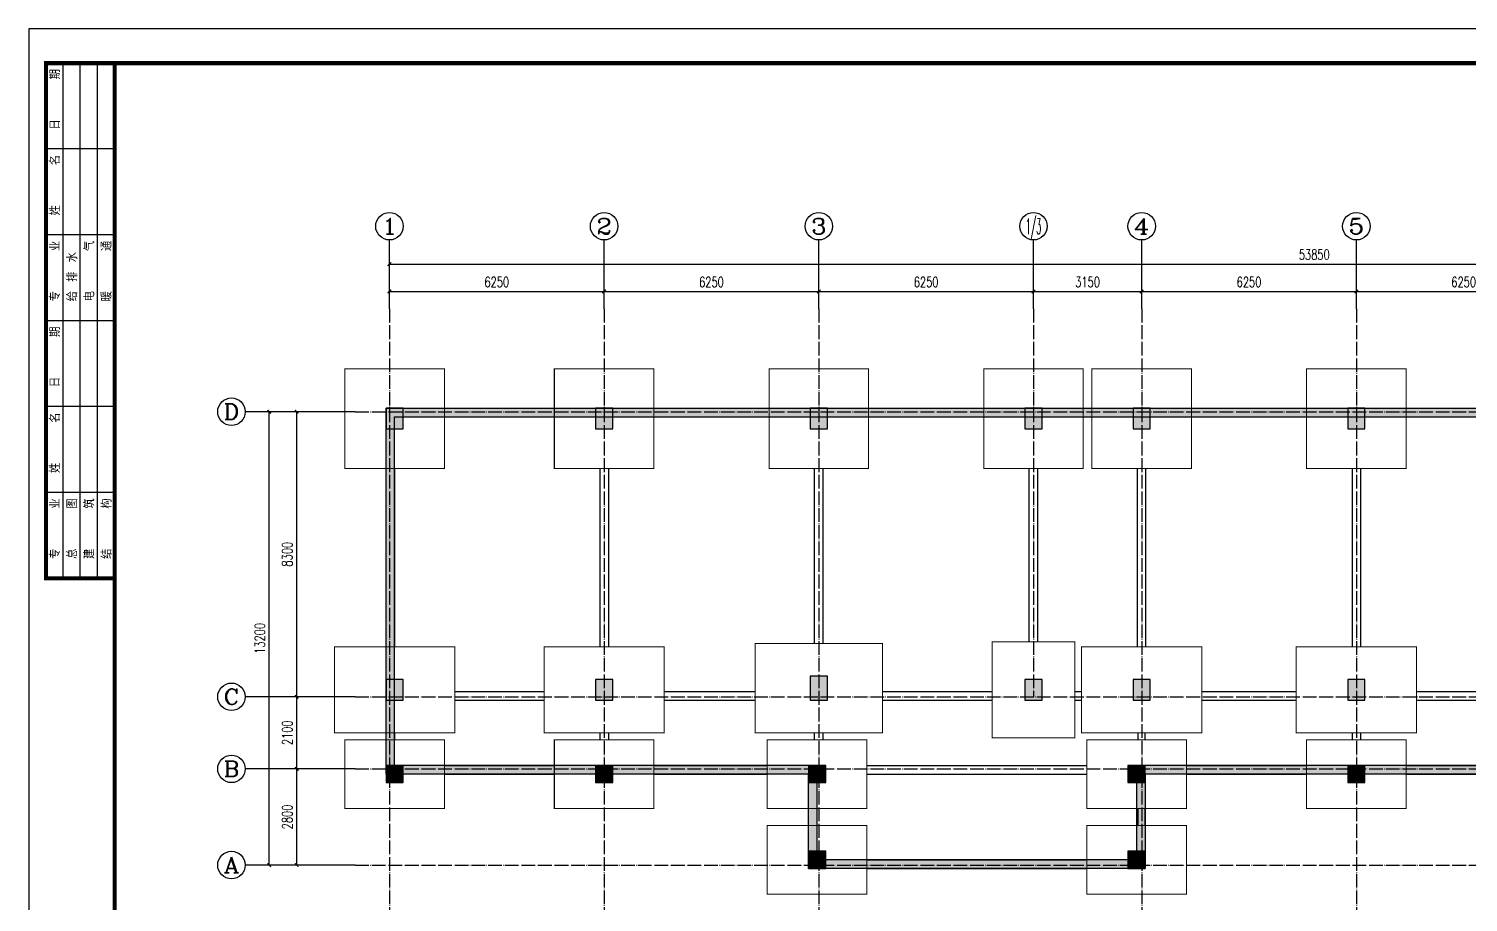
# Model space of a CAD drawing. Extents: x -441005 to 725361, y -182459 to 319313.
# Drawn here: x -196000 to -154094, y -70382 to -44950 of the extents above; entities that cross this region are included whole.
import ezdxf
from ezdxf.enums import TextEntityAlignment as Align

# ---------------------------------------------------------------- set-up
doc = ezdxf.new("R2010")
doc.units = 0
doc.header["$LTSCALE"] = 100
doc.linetypes.add('DOTE', pattern=[2.42, 2, -0.2, 0.02, -0.2])
doc.layers.get('0').update_dxf_attribs({"linetype": 'CONTINUOUS'})
doc.layers.get('Defpoints').update_dxf_attribs({"linetype": 'CONTINUOUS'})
for name, color, linetype in [('AXIS', 3, 'CONTINUOUS'), ('AXIS_TEXT', 7, 'CONTINUOUS'), ('BASE', 7, 'CONTINUOUS'), ('BEAM_CON', 4, 'CONTINUOUS'), ('COLU', 7, 'CONTINUOUS'), ('DOTE', 8, 'DOTE'), ('D大样&索引', 7, 'CONTINUOUS'), ('图框', 7, 'CONTINUOUS')]:
    doc.layers.add(name, color=color, linetype=linetype)
doc.styles.add('_TCH_AXIS', font='COMPLEX', dxfattribs={"bigfont": 'GBCBIG'})
doc.styles.add('_TCH_DIM_T3', font='simplex_.ttf', dxfattribs={"width": 0.705882, "bigfont": 'GBCBIG'})
doc.styles.add('COMPLEX', font='COMPLEX')
doc.styles.add('HZTXT', font='TXT', dxfattribs={"bigfont": 'HZTXT'})
doc.dimstyles.new('_TCH_ARCH&&100', dxfattribs={"dimtxt": 297.5, "dimasz": 100, "dimexe": 250, "dimexo": 300, "dimgap": 126.25, "dimtad": 1, "dimdec": 0, "dimzin": 0, "dimdsep": 46, "dimtxsty": '_TCH_DIM_T3', "dimblk": 'ARCHTICK', "dimcen": 0.09, "dimclrt": 7, "dimazin": 2, "dimtfac": 1, "dimtdec": 0, "dimtix": 1, "dimtmove": 2, "dimatfit": 3, "dimfxl": 0, "dimtolj": 1, "dimtzin": 0, "dimarcsym": 0})

# ---------------------------------------------------------------- blocks, each defined once
blk = doc.blocks.new('_AXISO')
blk.add_circle((0, 0), 0.5)
at = {"layer": 'AXIS_TEXT', "style": 'COMPLEX', "width": 1.041667}
blk.add_attdef('A', text='', height=0.56, dxfattribs=at).set_placement((-0.25, -0.28), (0.25, -0.28), align=Align.FIT)
blk = doc.blocks.new('_ArchTick')
at = {"color": 0, "linetype": 'ByBlock', "const_width": 0.4}
blk.add_lwpolyline([(-0.5, -0.5), (0.5, 0.5)], dxfattribs=at)
blk = doc.blocks.new('*D1111')
at = {"layer": 'AXIS', "color": 0, "lineweight": -2}
for p, q in [((-186800, -66500), (-188450, -66500)), ((-188200, -69300), (-188200, -66500)), ((-186800, -69300), (-188450, -69300))]:
    blk.add_line(p, q, dxfattribs=at)
at = {"layer": 'Defpoints', "color": 0}
for p in [(-188200, -66500), (-186500, -66500), (-186500, -69300)]:
    blk.add_point(p, dxfattribs=at)
at = {"layer": 'AXIS', "color": 0, "lineweight": -2, "xscale": 100, "yscale": 100, "zscale": 100}
for p, rotation in [((-188200, -66500), 90), ((-188200, -69300), 270)]:
    blk.add_blockref('_ArchTick', p, dxfattribs=dict(at, rotation=rotation))
at = {"layer": 'AXIS', "color": 7, "insert": (-188475, -67900), "char_height": 297.5, "attachment_point": 5, "rotation": 90, "style": '_TCH_DIM_T3'}
blk.add_mtext('\\A1;2800', dxfattribs=at)
blk = doc.blocks.new('*D1112')
at = {"layer": 'AXIS', "color": 0, "lineweight": -2}
for p, q in [((-186800, -64400), (-188450, -64400)), ((-188200, -66500), (-188200, -64400)), ((-186800, -66500), (-188450, -66500))]:
    blk.add_line(p, q, dxfattribs=at)
at = {"layer": 'Defpoints', "color": 0}
for p in [(-188200, -64400), (-186500, -64400), (-186500, -66500)]:
    blk.add_point(p, dxfattribs=at)
at = {"layer": 'AXIS', "color": 0, "lineweight": -2, "xscale": 100, "yscale": 100, "zscale": 100}
for p, rotation in [((-188200, -64400), 90), ((-188200, -66500), 270)]:
    blk.add_blockref('_ArchTick', p, dxfattribs=dict(at, rotation=rotation))
at = {"layer": 'AXIS', "color": 7, "insert": (-188475, -65450), "char_height": 297.5, "attachment_point": 5, "rotation": 90, "style": '_TCH_DIM_T3'}
blk.add_mtext('\\A1;2100', dxfattribs=at)
blk = doc.blocks.new('*D1113')
at = {"layer": 'AXIS', "color": 0, "lineweight": -2}
for p, q in [((-186800, -56100), (-188450, -56100)), ((-188200, -64400), (-188200, -56100)), ((-186800, -64400), (-188450, -64400))]:
    blk.add_line(p, q, dxfattribs=at)
at = {"layer": 'Defpoints', "color": 0}
for p in [(-188200, -56100), (-186500, -56100), (-186500, -64400)]:
    blk.add_point(p, dxfattribs=at)
at = {"layer": 'AXIS', "color": 0, "lineweight": -2, "xscale": 100, "yscale": 100, "zscale": 100}
for p, rotation in [((-188200, -56100), 90), ((-188200, -64400), 270)]:
    blk.add_blockref('_ArchTick', p, dxfattribs=dict(at, rotation=rotation))
at = {"layer": 'AXIS', "color": 7, "insert": (-188476, -60250), "char_height": 297.5, "attachment_point": 5, "rotation": 90, "style": '_TCH_DIM_T3'}
blk.add_mtext('\\A1;8300', dxfattribs=at)
blk = doc.blocks.new('*D1114')
at = {"layer": 'AXIS', "color": 0, "lineweight": -2}
for p, q in [((-185500, -52800), (-185500, -52350)), ((-179250, -52800), (-179250, -52350)), ((-185500, -52600), (-179250, -52600))]:
    blk.add_line(p, q, dxfattribs=at)
at = {"layer": 'Defpoints', "color": 0}
for p in [(-179250, -52600), (-185500, -53100), (-179250, -53100)]:
    blk.add_point(p, dxfattribs=at)
at = {"layer": 'AXIS', "color": 0, "lineweight": -2, "xscale": 100, "yscale": 100, "zscale": 100, "rotation": 180}
blk.add_blockref('_ArchTick', (-185500, -52600), dxfattribs=at)
at = {"layer": 'AXIS', "color": 0, "lineweight": -2, "xscale": 100, "yscale": 100, "zscale": 100}
blk.add_blockref('_ArchTick', (-179250, -52600), dxfattribs=at)
at = {"layer": 'AXIS', "color": 7, "insert": (-182375, -52324), "char_height": 297.5, "attachment_point": 5, "style": '_TCH_DIM_T3'}
blk.add_mtext('\\A1;6250', dxfattribs=at)
blk = doc.blocks.new('*D1115')
at = {"layer": 'AXIS', "color": 0, "lineweight": -2}
for p, q in [((-179250, -52800), (-179250, -52350)), ((-173000, -52800), (-173000, -52350)), ((-179250, -52600), (-173000, -52600))]:
    blk.add_line(p, q, dxfattribs=at)
at = {"layer": 'Defpoints', "color": 0}
for p in [(-173000, -52600), (-179250, -53100), (-173000, -53100)]:
    blk.add_point(p, dxfattribs=at)
at = {"layer": 'AXIS', "color": 0, "lineweight": -2, "xscale": 100, "yscale": 100, "zscale": 100, "rotation": 180}
blk.add_blockref('_ArchTick', (-179250, -52600), dxfattribs=at)
at = {"layer": 'AXIS', "color": 0, "lineweight": -2, "xscale": 100, "yscale": 100, "zscale": 100}
blk.add_blockref('_ArchTick', (-173000, -52600), dxfattribs=at)
at = {"layer": 'AXIS', "color": 7, "insert": (-176125, -52324), "char_height": 297.5, "attachment_point": 5, "style": '_TCH_DIM_T3'}
blk.add_mtext('\\A1;6250', dxfattribs=at)
blk = doc.blocks.new('*D1116')
at = {"layer": 'AXIS', "color": 0, "lineweight": -2}
for p, q in [((-173000, -52800), (-173000, -52350)), ((-166750, -52800), (-166750, -52350)), ((-173000, -52600), (-166750, -52600))]:
    blk.add_line(p, q, dxfattribs=at)
at = {"layer": 'Defpoints', "color": 0}
for p in [(-166750, -52600), (-173000, -53100), (-166750, -53100)]:
    blk.add_point(p, dxfattribs=at)
at = {"layer": 'AXIS', "color": 0, "lineweight": -2, "xscale": 100, "yscale": 100, "zscale": 100, "rotation": 180}
blk.add_blockref('_ArchTick', (-173000, -52600), dxfattribs=at)
at = {"layer": 'AXIS', "color": 0, "lineweight": -2, "xscale": 100, "yscale": 100, "zscale": 100}
blk.add_blockref('_ArchTick', (-166750, -52600), dxfattribs=at)
at = {"layer": 'AXIS', "color": 7, "insert": (-169875, -52324), "char_height": 297.5, "attachment_point": 5, "style": '_TCH_DIM_T3'}
blk.add_mtext('\\A1;6250', dxfattribs=at)
blk = doc.blocks.new('*D1117')
at = {"layer": 'AXIS', "color": 0, "lineweight": -2}
for p, q in [((-166750, -52800), (-166750, -52350)), ((-163600, -52800), (-163600, -52350)), ((-166750, -52600), (-163600, -52600))]:
    blk.add_line(p, q, dxfattribs=at)
at = {"layer": 'Defpoints', "color": 0}
for p in [(-163600, -52600), (-166750, -53100), (-163600, -53100)]:
    blk.add_point(p, dxfattribs=at)
at = {"layer": 'AXIS', "color": 0, "lineweight": -2, "xscale": 100, "yscale": 100, "zscale": 100, "rotation": 180}
blk.add_blockref('_ArchTick', (-166750, -52600), dxfattribs=at)
at = {"layer": 'AXIS', "color": 0, "lineweight": -2, "xscale": 100, "yscale": 100, "zscale": 100}
blk.add_blockref('_ArchTick', (-163600, -52600), dxfattribs=at)
at = {"layer": 'AXIS', "color": 7, "insert": (-165175, -52324), "char_height": 297.5, "attachment_point": 5, "style": '_TCH_DIM_T3'}
blk.add_mtext('\\A1;3150', dxfattribs=at)
blk = doc.blocks.new('*D1118')
at = {"layer": 'AXIS', "color": 0, "lineweight": -2}
for p, q in [((-163600, -52800), (-163600, -52350)), ((-157350, -52800), (-157350, -52350)), ((-163600, -52600), (-157350, -52600))]:
    blk.add_line(p, q, dxfattribs=at)
at = {"layer": 'Defpoints', "color": 0}
for p in [(-157350, -52600), (-163600, -53100), (-157350, -53100)]:
    blk.add_point(p, dxfattribs=at)
at = {"layer": 'AXIS', "color": 0, "lineweight": -2, "xscale": 100, "yscale": 100, "zscale": 100, "rotation": 180}
blk.add_blockref('_ArchTick', (-163600, -52600), dxfattribs=at)
at = {"layer": 'AXIS', "color": 0, "lineweight": -2, "xscale": 100, "yscale": 100, "zscale": 100}
blk.add_blockref('_ArchTick', (-157350, -52600), dxfattribs=at)
at = {"layer": 'AXIS', "color": 7, "insert": (-160475, -52324), "char_height": 297.5, "attachment_point": 5, "style": '_TCH_DIM_T3'}
blk.add_mtext('\\A1;6250', dxfattribs=at)
blk = doc.blocks.new('*D1119')
at = {"layer": 'AXIS', "color": 0, "lineweight": -2}
for p, q in [((-157350, -52800), (-157350, -52350)), ((-151100, -52800), (-151100, -52350)), ((-157350, -52600), (-151100, -52600))]:
    blk.add_line(p, q, dxfattribs=at)
at = {"layer": 'Defpoints', "color": 0}
for p in [(-151100, -52600), (-157350, -53100), (-151100, -53100)]:
    blk.add_point(p, dxfattribs=at)
at = {"layer": 'AXIS', "color": 0, "lineweight": -2, "xscale": 100, "yscale": 100, "zscale": 100, "rotation": 180}
blk.add_blockref('_ArchTick', (-157350, -52600), dxfattribs=at)
at = {"layer": 'AXIS', "color": 0, "lineweight": -2, "xscale": 100, "yscale": 100, "zscale": 100}
blk.add_blockref('_ArchTick', (-151100, -52600), dxfattribs=at)
at = {"layer": 'AXIS', "color": 7, "insert": (-154225, -52324), "char_height": 297.5, "attachment_point": 5, "style": '_TCH_DIM_T3'}
blk.add_mtext('\\A1;6250', dxfattribs=at)
blk = doc.blocks.new('*D1127')
at = {"layer": 'AXIS', "color": 0, "lineweight": -2}
for p, q in [((-186800, -56100), (-189250, -56100)), ((-189000, -69300), (-189000, -56100)), ((-186800, -69300), (-189250, -69300))]:
    blk.add_line(p, q, dxfattribs=at)
at = {"layer": 'Defpoints', "color": 0}
for p in [(-189000, -56100), (-186500, -56100), (-186500, -69300)]:
    blk.add_point(p, dxfattribs=at)
at = {"layer": 'AXIS', "color": 0, "lineweight": -2, "xscale": 100, "yscale": 100, "zscale": 100}
for p, rotation in [((-189000, -56100), 90), ((-189000, -69300), 270)]:
    blk.add_blockref('_ArchTick', p, dxfattribs=dict(at, rotation=rotation))
at = {"layer": 'AXIS', "color": 7, "insert": (-189275, -62700), "char_height": 297.5, "attachment_point": 5, "rotation": 90, "style": '_TCH_DIM_T3'}
blk.add_mtext('\\A1;13200', dxfattribs=at)
blk = doc.blocks.new('*D1128')
at = {"layer": 'AXIS', "color": 0, "lineweight": -2}
for p, q in [((-185500, -52800), (-185500, -51550)), ((-185500, -51800), (-131650, -51800)), ((-131650, -52800), (-131650, -51550))]:
    blk.add_line(p, q, dxfattribs=at)
at = {"layer": 'Defpoints', "color": 0}
for p in [(-131650, -51800), (-185500, -53100), (-131650, -53100)]:
    blk.add_point(p, dxfattribs=at)
at = {"layer": 'AXIS', "color": 0, "lineweight": -2, "xscale": 100, "yscale": 100, "zscale": 100, "rotation": 180}
blk.add_blockref('_ArchTick', (-185500, -51800), dxfattribs=at)
at = {"layer": 'AXIS', "color": 0, "lineweight": -2, "xscale": 100, "yscale": 100, "zscale": 100}
blk.add_blockref('_ArchTick', (-131650, -51800), dxfattribs=at)
at = {"layer": 'AXIS', "color": 7, "insert": (-158575, -51524), "char_height": 297.5, "attachment_point": 5, "style": '_TCH_DIM_T3'}
blk.add_mtext('\\A1;53850', dxfattribs=at)
blk = doc.blocks.new('A2+1_2')
at = {"layer": '图框'}
for p, q in [((1000, 26000), (1000, 41000)), ((1500, 26000), (1500, 41000)), ((2000, 26000), (2000, 41000)), ((2500, 38500), (500, 38500)), ((2500, 36000), (500, 36000)), ((2500, 33500), (500, 33500)), ((2500, 31000), (500, 31000)), ((2500, 28500), (500, 28500))]:
    blk.add_line(p, q, dxfattribs=at)
blk.add_lwpolyline([(0, 0), (89100, 0), (89100, 42000), (0, 42000)], close=True, dxfattribs=at)
at = {"layer": '图框', "const_width": 120}
blk.add_lwpolyline([(2500, 41000), (500, 41000), (500, 26000), (2500, 26000)], dxfattribs=at)
blk.add_lwpolyline([(2500, 1000), (88100, 1000), (88100, 41000), (2500, 41000)], close=True, dxfattribs=at)
at = {"layer": '图框', "style": 'HZTXT'}
for s, p in [('日    期', (911, 39064)), ('姓    名', (911, 36564)), ('专    业', (911, 34064)), ('电    气', (1911, 34064)), ('暖    通', (2411, 34064)), ('给 排 水', (1411, 34064)), ('日    期', (911, 31564)), ('姓    名', (911, 29064)), ('专    业', (911, 26564)), ('总    图', (1411, 26564)), ('建    筑', (1911, 26564)), ('结    构', (2411, 26564))]:
    blk.add_text(s, height=300, rotation=90, dxfattribs=at).set_placement(p)

msp = doc.modelspace()

# ---------------------------------------------------------------- hatches: boundary and pattern name
at = {"layer": 'COLU'}
for points in [[(-185100, -56600), (-185100, -56000), (-185600, -56000), (-185600, -56600)], [(-179000, -56600), (-179000, -56000), (-179500, -56000), (-179500, -56600)], [(-172750, -56600), (-172750, -56000), (-173250, -56000), (-173250, -56600)], [(-166500, -56600), (-166500, -56000), (-167000, -56000), (-167000, -56600)], [(-163350, -56600), (-163350, -56000), (-163850, -56000), (-163850, -56600)], [(-157100, -56600), (-157100, -56000), (-157600, -56000), (-157600, -56600)], [(-185100, -64500), (-185100, -63900), (-185600, -63900), (-185600, -64500)], [(-179000, -64500), (-179000, -63900), (-179500, -63900), (-179500, -64500)], [(-172750, -64500), (-172750, -63800), (-173250, -63800), (-173250, -64500)], [(-166500, -64500), (-166500, -63900), (-167000, -63900), (-167000, -64500)], [(-163350, -64500), (-163350, -63900), (-163850, -63900), (-163850, -64500)], [(-157100, -64500), (-157100, -63900), (-157600, -63900), (-157600, -64500)], [(-185100, -66900), (-185100, -66400), (-185600, -66400), (-185600, -66900)], [(-179000, -66900), (-179000, -66400), (-179500, -66400), (-179500, -66900)], [(-172800, -66900), (-172800, -66400), (-173300, -66400), (-173300, -66900)], [(-163500, -66900), (-163500, -66400), (-164000, -66400), (-164000, -66900)], [(-157100, -66900), (-157100, -66400), (-157600, -66400), (-157600, -66900)], [(-172800, -69400), (-172800, -68900), (-173300, -68900), (-173300, -69400)], [(-163500, -69400), (-163500, -68900), (-164000, -68900), (-164000, -69400)]]:
    msp.add_hatch(color=251, dxfattribs=at).paths.add_polyline_path(points)
at = {"layer": 'D大样&索引'}
h = msp.add_hatch(dxfattribs=at)
h.set_pattern_fill('ARMORED', color=5, scale=100, style=0)
h.set_pattern_definition([(50, (0, 0), (717.2602, -62.7521), [75, -825]), (355, (0, 0), (-138.7513, 752.192), [60, -660]), (100.4514, (59.8, -5.2), (578.5094, 689.4395), [63.7402, -701.142]), (46.1842, (0, 200), (1067.241, -165.519), [112.5, -1237.5]), (96.6356, (88.9, 186.2), (934.6627, 974.118), [95.61, -1051.713]), (351.1842, (0, 200), (934.662, 974.1186), [90, -990]), (21, (100, 150), (596.907, -402.6189), [75, -825]), (326, (100, 150), (243.3153, 725.15), [60, -660]), (71.4514, (149.74, 116.45), (840.2226, 322.5305), [63.7402, -701.142]), (37.5, (0, 0), (12.15986, 332.89385), [0, -652, 0, -670, 0, -662.5]), (7.5, (0, 0), (263.06954, 394.4117), [0, -382, 0, -637, 0, -252.5]), (327.5, (-223, 0), (533.82244, -22.55487), [0, -250, 0, -780, 0, -1035]), (317.5, (-323, 0), (583.1862, 100.105), [0, -325, 0, -518, 0, -735]), (45, (0, 0), (-353.5534, 353.5534), [])])
h.paths.add_polyline_path([(-133650, -56000), (-185600, -56000), (-185600, -66650), (-183800, -66650), (-173300, -66650), (-173300, -69400), (-163500, -69400), (-163500, -66650), (-144950, -66650), (-144950, -69600), (-133650, -69600)])
h.paths.add_polyline_path([(-133900, -56250), (-133900, -69350), (-144700, -69350), (-144700, -66400), (-163750, -66400), (-163750, -69150), (-173050, -69150), (-173050, -66400), (-183800, -66400), (-185350, -66400), (-185350, -56250)], flags=16)

# ---------------------------------------------------------------- linework, layer by layer
at = {"layer": 'AXIS'}
for p, q in [((-185500, -53100), (-185500, -51100)), ((-179250, -53100), (-179250, -51100)), ((-173000, -53100), (-173000, -51100)), ((-166750, -53100), (-166750, -51100)), ((-163600, -53100), (-163600, -51100)), ((-157350, -53100), (-157350, -51100)), ((-186500, -56100), (-189700, -56100)), ((-186500, -64400), (-189700, -64400)), ((-186500, -66500), (-189700, -66500)), ((-186500, -69300), (-189700, -69300))]:
    msp.add_line(p, q, dxfattribs=at)
at = {"layer": 'BASE', "color": 3, "const_width": 30}
for points in [[(-186799.5, -57750), (-183899.5, -57750), (-183899.5, -54850), (-186799.5, -54850), (-186799.5, -57750)], [(-180699.5, -57750), (-177799.5, -57750), (-177799.5, -54850), (-180699.5, -54850), (-180699.5, -57750)], [(-174449.5, -57750), (-171549.5, -57750), (-171549.5, -54850), (-174449.5, -54850), (-174449.5, -57750)], [(-168199.5, -57750), (-165299.5, -57750), (-165299.5, -54850), (-168199.5, -54850), (-168199.5, -57750)], [(-165049.5, -57750), (-162149.5, -57750), (-162149.5, -54850), (-165049.5, -54850), (-165049.5, -57750)], [(-158799.5, -57750), (-155899.5, -57750), (-155899.5, -54850), (-158799.5, -54850), (-158799.5, -57750)], [(-174849.5, -65450), (-171149.5, -65450), (-171149.5, -62850), (-174849.5, -62850), (-174849.5, -65450)], [(-167949.5, -65600), (-165549.5, -65600), (-165549.5, -62800), (-167949.5, -62800), (-167949.5, -65600)], [(-187099.5, -65450), (-183599.5, -65450), (-183599.5, -62950), (-187099.5, -62950), (-187099.5, -65450)], [(-180999.5, -65450), (-177499.5, -65450), (-177499.5, -62950), (-180999.5, -62950), (-180999.5, -65450)], [(-165349.5, -65450), (-161849.5, -65450), (-161849.5, -62950), (-165349.5, -62950), (-165349.5, -65450)], [(-159099.5, -65450), (-155599.5, -65450), (-155599.5, -62950), (-159099.5, -62950), (-159099.5, -65450)], [(-186799.5, -67650), (-183899.5, -67650), (-183899.5, -65650), (-186799.5, -65650), (-186799.5, -67650)], [(-180699.5, -67650), (-177799.5, -67650), (-177799.5, -65650), (-180699.5, -65650), (-180699.5, -67650)], [(-174499.5, -67650), (-171599.5, -67650), (-171599.5, -65650), (-174499.5, -65650), (-174499.5, -67650)], [(-165199.5, -67650), (-162299.5, -67650), (-162299.5, -65650), (-165199.5, -65650), (-165199.5, -67650)], [(-158799.5, -67650), (-155899.5, -67650), (-155899.5, -65650), (-158799.5, -65650), (-158799.5, -67650)], [(-174499.5, -70150), (-171599.5, -70150), (-171599.5, -68150), (-174499.5, -68150), (-174499.5, -70150)], [(-165199.5, -70150), (-162299.5, -70150), (-162299.5, -68150), (-165199.5, -68150), (-165199.5, -70150)]]:
    msp.add_lwpolyline(points, dxfattribs=at)
at = {"layer": 'BEAM_CON'}
for p, q in [((-183899.5, -56000), (-180699.5, -56000)), ((-177799.5, -56000), (-174449.5, -56000)), ((-171549.5, -56000), (-168199.5, -56000)), ((-165299.5, -56000), (-165049.5, -56000)), ((-162149.5, -56000), (-158799.5, -56000)), ((-155899.5, -56000), (-152549.5, -56000)), ((-183899.5, -56250), (-180699.5, -56250)), ((-177799.5, -56250), (-174449.5, -56250)), ((-171549.5, -56250), (-168199.5, -56250)), ((-165299.5, -56250), (-165049.5, -56250)), ((-162149.5, -56250), (-158799.5, -56250)), ((-155899.5, -56250), (-152549.5, -56250)), ((-185600, -62950), (-185600, -57750)), ((-185350, -57750), (-185350, -62950)), ((-179375, -57750), (-179375, -62950)), ((-179125, -57750), (-179125, -62950)), ((-173125, -62850), (-173125, -57750)), ((-172875, -62850), (-172875, -57750)), ((-166875, -62800), (-166875, -57750)), ((-166625, -62800), (-166625, -57750)), ((-163725, -62950), (-163725, -57750)), ((-163475, -62950), (-163475, -57750)), ((-157475, -57750), (-157475, -62950)), ((-157225, -57750), (-157225, -62950)), ((-183599.5, -64250), (-180999.5, -64250)), ((-183599.5, -64500), (-180999.5, -64500)), ((-177499.5, -64250), (-174849.5, -64250)), ((-177499.5, -64500), (-174849.5, -64500)), ((-171149.5, -64250), (-167949.5, -64250)), ((-171149.5, -64500), (-167949.5, -64500)), ((-165549.5, -64250), (-165349.5, -64250)), ((-165549.5, -64500), (-165349.5, -64500)), ((-161849.5, -64250), (-159099.5, -64250)), ((-161849.5, -64500), (-159099.5, -64500)), ((-155599.5, -64250), (-152849.5, -64250)), ((-155599.5, -64500), (-152849.5, -64500)), ((-185600, -65650), (-185600, -65450)), ((-185350, -65450), (-185350, -65650)), ((-179375, -65450), (-179375, -65650)), ((-179125, -65450), (-179125, -65650)), ((-173125, -65650), (-173125, -65450)), ((-172875, -65650), (-172875, -65450)), ((-163700, -65650), (-163700, -65450)), ((-163500, -65650), (-163500, -65450)), ((-157475, -65450), (-157475, -65650)), ((-157225, -65450), (-157225, -65650)), ((-183899.5, -66400), (-180699.5, -66400)), ((-177799.5, -66400), (-174499.5, -66400)), ((-171599.5, -66400), (-165199.5, -66400)), ((-162299.5, -66400), (-158799.5, -66400)), ((-155899.5, -66400), (-152549.5, -66400)), ((-183899.5, -66650), (-180699.5, -66650)), ((-177799.5, -66650), (-174499.5, -66650)), ((-171599.5, -66650), (-165199.5, -66650)), ((-162299.5, -66650), (-158799.5, -66650)), ((-155899.5, -66650), (-152549.5, -66650)), ((-173300, -68150), (-173300, -67650)), ((-173050, -68150), (-173050, -67650)), ((-163700, -68150), (-163700, -67650)), ((-163500, -68150), (-163500, -67650)), ((-171599.5, -69150), (-165199.5, -69150)), ((-171599.5, -69400), (-165199.5, -69400))]:
    msp.add_line(p, q, dxfattribs=at)
at = {"layer": 'COLU'}
for points in [[(-185100, -56600), (-185100, -56000), (-185600, -56000), (-185600, -56600)], [(-179000, -56600), (-179000, -56000), (-179500, -56000), (-179500, -56600)], [(-172750, -56600), (-172750, -56000), (-173250, -56000), (-173250, -56600)], [(-166500, -56600), (-166500, -56000), (-167000, -56000), (-167000, -56600)], [(-163350, -56600), (-163350, -56000), (-163850, -56000), (-163850, -56600)], [(-157100, -56600), (-157100, -56000), (-157600, -56000), (-157600, -56600)], [(-185100, -64500), (-185100, -63900), (-185600, -63900), (-185600, -64500)], [(-179000, -64500), (-179000, -63900), (-179500, -63900), (-179500, -64500)], [(-172750, -64500), (-172750, -63800), (-173250, -63800), (-173250, -64500)], [(-166500, -64500), (-166500, -63900), (-167000, -63900), (-167000, -64500)], [(-163350, -64500), (-163350, -63900), (-163850, -63900), (-163850, -64500)], [(-157100, -64500), (-157100, -63900), (-157600, -63900), (-157600, -64500)], [(-185100, -66900), (-185100, -66400), (-185600, -66400), (-185600, -66900)], [(-179000, -66900), (-179000, -66400), (-179500, -66400), (-179500, -66900)], [(-172800, -66900), (-172800, -66400), (-173300, -66400), (-173300, -66900)], [(-163500, -66900), (-163500, -66400), (-164000, -66400), (-164000, -66900)], [(-157100, -66900), (-157100, -66400), (-157600, -66400), (-157600, -66900)], [(-172800, -69400), (-172800, -68900), (-173300, -68900), (-173300, -69400)], [(-163500, -69400), (-163500, -68900), (-164000, -68900), (-164000, -69400)]]:
    msp.add_lwpolyline(points, close=True, dxfattribs=at)
at = {"layer": 'DOTE', "ltscale": 2}
for p, q in [((-185500, -53100), (-185500, -70600)), ((-179250, -53100), (-179250, -70600)), ((-173000, -53100), (-173000, -70600)), ((-166750, -53100), (-166750, -64400)), ((-163600, -53100), (-163600, -70600)), ((-157350, -53100), (-157350, -70600)), ((-186500, -56100), (-128300, -56100)), ((-186500, -64400), (-128400, -64400)), ((-186500, -66500), (-128300, -66500)), ((-186500, -69300), (-128300, -69300))]:
    msp.add_line(p, q, dxfattribs=at)
at = {"layer": 'D大样&索引', "color": 5}
msp.add_lwpolyline([(-183800, -66650), (-185600, -66650), (-185600, -56000), (-133650, -56000), (-133650, -69600), (-144950, -69600), (-144950, -66650), (-163500, -66650), (-163500, -69400), (-173300, -69400), (-173300, -66650), (-183800, -66650)], dxfattribs=at)
msp.add_lwpolyline([(-183800, -66400), (-185350, -66400), (-185350, -56250), (-133900, -56250), (-133900, -69350), (-144700, -69350), (-144700, -66400), (-163750, -66400), (-163750, -69150), (-173050, -69150), (-173050, -66400)], close=True, dxfattribs=at)

# ---------------------------------------------------------------- block references
msp.add_blockref('A2+1_2', (-196000, -86950))
at = {"layer": 'AXIS'}
ref = msp.add_blockref('_AXISO', (-185500, -50700), dxfattribs=dict(at, xscale=800, yscale=800, zscale=800))
ref.add_attrib('A', '1', dxfattribs={"layer": 'AXIS_TEXT', "height": 452.5, "style": '_TCH_AXIS', "width": 2.333333}).set_placement((-185726.3, -50926.3), (-185273.7, -50926.3), align=Align.FIT)
ref = msp.add_blockref('_AXISO', (-179250, -50700), dxfattribs=dict(at, xscale=800, yscale=800, zscale=800))
ref.add_attrib('A', '2', dxfattribs={"layer": 'AXIS_TEXT', "height": 452.5, "style": '_TCH_AXIS', "width": 1.5}).set_placement((-179476.3, -50926.3), (-179023.7, -50926.3), align=Align.FIT)
ref = msp.add_blockref('_AXISO', (-173000, -50700), dxfattribs=dict(at, xscale=800, yscale=800, zscale=800))
ref.add_attrib('A', '3', dxfattribs={"layer": 'AXIS_TEXT', "height": 452.5, "style": '_TCH_AXIS', "width": 1.5}).set_placement((-173226.3, -50926.3), (-172773.7, -50926.3), align=Align.FIT)
ref = msp.add_blockref('_AXISO', (-166750, -50700), dxfattribs=dict(at, xscale=800, yscale=800, zscale=800))
ref.add_attrib('A', '1/3', dxfattribs={"layer": 'AXIS_TEXT', "height": 452.55, "style": '_TCH_AXIS', "width": 0.411765}).set_placement((-166976.3, -50926.3), (-166523.7, -50926.3), align=Align.FIT)
ref = msp.add_blockref('_AXISO', (-163600, -50700), dxfattribs=dict(at, xscale=800, yscale=800, zscale=800))
ref.add_attrib('A', '4', dxfattribs={"layer": 'AXIS_TEXT', "height": 452.5, "style": '_TCH_AXIS', "width": 1.3125}).set_placement((-163826.3, -50926.3), (-163373.7, -50926.3), align=Align.FIT)
ref = msp.add_blockref('_AXISO', (-157350, -50700), dxfattribs=dict(at, xscale=800, yscale=800, zscale=800))
ref.add_attrib('A', '5', dxfattribs={"layer": 'AXIS_TEXT', "height": 452.5, "style": '_TCH_AXIS', "width": 1.5}).set_placement((-157576.3, -50926.3), (-157123.7, -50926.3), align=Align.FIT)
ref = msp.add_blockref('_AXISO', (-190100, -56100), dxfattribs=dict(at, xscale=800, yscale=800, zscale=800))
ref.add_attrib('A', 'D', dxfattribs={"layer": 'AXIS_TEXT', "height": 452.5, "style": '_TCH_AXIS', "width": 1.235294}).set_placement((-190326.3, -56326.3), (-189873.7, -56326.3), align=Align.FIT)
ref = msp.add_blockref('_AXISO', (-190100, -64400), dxfattribs=dict(at, xscale=800, yscale=800, zscale=800))
ref.add_attrib('A', 'C', dxfattribs={"layer": 'AXIS_TEXT', "height": 452.5, "style": '_TCH_AXIS', "width": 1.4}).set_placement((-190326.3, -64626.3), (-189873.7, -64626.3), align=Align.FIT)
ref = msp.add_blockref('_AXISO', (-190100, -66500), dxfattribs=dict(at, xscale=800, yscale=800, zscale=800))
ref.add_attrib('A', 'B', dxfattribs={"layer": 'AXIS_TEXT', "height": 452.5, "style": '_TCH_AXIS', "width": 1.235294}).set_placement((-190326.3, -66726.3), (-189873.7, -66726.3), align=Align.FIT)
ref = msp.add_blockref('_AXISO', (-190100, -69300), dxfattribs=dict(at, xscale=800, yscale=800, zscale=800))
ref.add_attrib('A', 'A', dxfattribs={"layer": 'AXIS_TEXT', "height": 452.5, "style": '_TCH_AXIS', "width": 1.166667}).set_placement((-190326.3, -69526.3), (-189873.7, -69526.3), align=Align.FIT)

# ---------------------------------------------------------------- dimensions: what is measured, and where the dimension line sits
for p1, p2, distance, picture, middle in [((-185500, -53100), (-131650, -53100), 1300, '*D1128', (-158575, -51523.6)), ((-185500, -53100), (-179250, -53100), 500, '*D1114', (-182375, -52323.6)), ((-179250, -53100), (-173000, -53100), 500, '*D1115', (-176125, -52323.6)), ((-173000, -53100), (-166750, -53100), 500, '*D1116', (-169875, -52323.6)), ((-166750, -53100), (-163600, -53100), 500, '*D1117', (-165175, -52323.6)), ((-163600, -53100), (-157350, -53100), 500, '*D1118', (-160475, -52323.6)), ((-157350, -53100), (-151100, -53100), 500, '*D1119', (-154225, -52323.6)), ((-186500, -69300), (-186500, -56100), 2500, '*D1127', (-189275, -62700)), ((-186500, -64400), (-186500, -56100), 1700, '*D1113', (-188476.4, -60250)), ((-186500, -66500), (-186500, -64400), 1700, '*D1112', (-188475, -65450)), ((-186500, -69300), (-186500, -66500), 1700, '*D1111', (-188475, -67900))]:
    dim = msp.add_aligned_dim(p1=p1, p2=p2, distance=distance, dimstyle='_TCH_ARCH&&100', dxfattribs=at)
    dim.commit()
    dim.dimension.update_dxf_attribs({"geometry": picture, "text_midpoint": middle})

doc.saveas('drawing.dxf')
